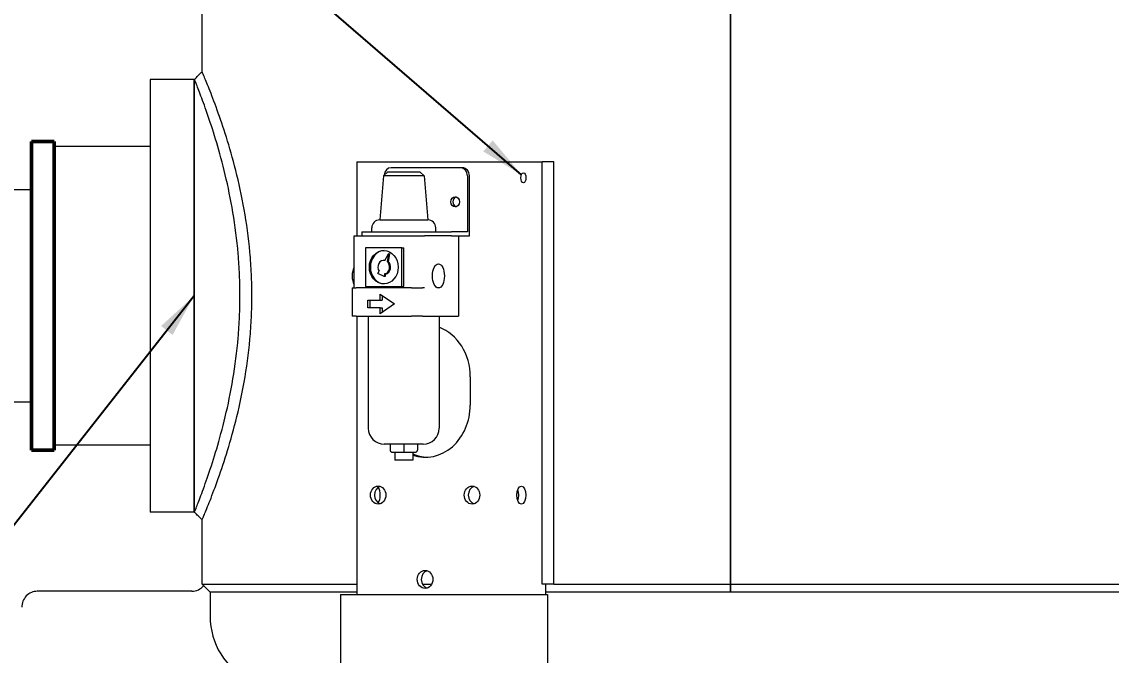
# Model space of a CAD drawing. Header units: inches. Extents: x 17 to 469, y 7 to 301.
# Drawn here: x 340.06 to 374.08, y 61.84 to 81.6 of the extents above; entities that cross this region are included whole.
import ezdxf

# ---------------------------------------------------------------- set-up
doc = ezdxf.new("R2010")
doc.units = ezdxf.units.IN
doc.header["$LTSCALE"] = 14
doc.header["$MEASUREMENT"] = 0
for name, color, linetype, lineweight in [('Dimension (ANSI)', 7, 'Continuous', 25), ('Symbol (ANSI)', 7, 'Continuous', 25), ('Visible (ANSI)', 7, 'Continuous', 50)]:
    doc.layers.add(name, color=color, linetype=linetype, lineweight=lineweight)
doc.styles.add('MEMCOR Medium', font='arial.ttf')
doc.dimstyles.new('Default (ANSI)', dxfattribs={"dimscale": 14, "dimtxt": 0.15, "dimasz": 0.098425, "dimexe": 0.125, "dimexo": 0.0625, "dimgap": 0.031496, "dimtad": 0, "dimtih": 1, "dimtoh": 1, "dimdec": 4, "dimrnd": 1e-08, "dimzin": 3, "dimdsep": 46, "dimlunit": 5, "dimtxsty": 'MEMCOR Medium', "dimcen": 0.09, "dimdle": 0.393701, "dimclrd": 256, "dimclre": 256, "dimclrt": 256, "dimadec": 0, "dimazin": 1, "dimtfac": 0.8, "dimtofl": 0, "dimtmove": 0, "dimatfit": 3, "dimfxl": 1, "dimfrac": 1, "dimtolj": 1, "dimtzin": 4, "dimlwd": -1, "dimlwe": -1, "dimarcsym": 0})
doc.dimstyles.new('Default (ANSI)$7', dxfattribs={"dimscale": 14, "dimtxt": 0.15, "dimasz": 0.098425, "dimexe": 0.125, "dimexo": 0.0625, "dimgap": 0.031496, "dimtad": 0, "dimtih": 1, "dimtoh": 1, "dimdec": 4, "dimrnd": 1e-08, "dimzin": 3, "dimdsep": 46, "dimlunit": 5, "dimtxsty": 'MEMCOR Medium', "dimcen": 0.09, "dimdle": 0.393701, "dimclrd": 256, "dimclre": 256, "dimclrt": 256, "dimadec": 0, "dimazin": 1, "dimtfac": 0.8, "dimtofl": 0, "dimtmove": 0, "dimatfit": 3, "dimfxl": 1, "dimfrac": 1, "dimtolj": 1, "dimtzin": 4, "dimlwd": -1, "dimlwe": -1, "dimarcsym": 0})

# ---------------------------------------------------------------- blocks, each defined once
blk = doc.blocks.new('*D18')
at = {"layer": 'Defpoints', "color": 0, "transparency": 16777216}
for p in [(361.768, 145.309), (291.816, 55.585), (348.261, 55.585)]:
    blk.add_point(p, dxfattribs=at)
at = {"layer": 'Dimension (ANSI)', "transparency": 16777216}
for p, q in [((360.893, 145.309), (290.066, 145.309)), ((291.816, 143.931), (291.816, 98.644)), ((291.816, 56.963), (291.816, 84.303)), ((347.386, 55.585), (290.066, 55.585))]:
    blk.add_line(p, q, dxfattribs=at)
for points in [[(291.586, 143.931), (292.046, 143.931), (291.816, 145.309)], [(291.586, 56.963), (292.046, 56.963), (291.816, 55.585)]]:
    blk.add_solid(points, dxfattribs=at)
at = {"layer": 'Dimension (ANSI)', "transparency": 16777216, "char_height": 2.1, "attachment_point": 5, "style": 'MEMCOR Medium'}
for s, insert in [('\\A1; \\fArial|b0|i0;89{\\H0.8x;\\S3#4;} in', (291.816, 93.63)), ('\\A1;[2279.0 mm]{\\P\\fArial|b0|i0;SHIPPING HEIGHT\\P\\fArial|b0|i0;REF.}', (291.816, 86.46))]:
    blk.add_mtext(s, dxfattribs=dict(at, insert=insert))

msp = doc.modelspace()

# ---------------------------------------------------------------- linework, layer by layer
at = {"layer": 'Visible (ANSI)', "linetype": 'Continuous', "lineweight": 18}
for p, q in [((345.68739, 80.04422), (345.68739, 99.88243)), ((362.18627, 93.05389), (362.18627, 64.05389)), ((362.18627, 64.05389), (362.18627, 93.05389)), ((362.18914, 93.05389), (362.18914, 64.05389)), ((362.18915, 64.05389), (362.18915, 93.05389)), ((344.06271, 79.80389), (344.06271, 66.30389)), ((345.43771, 79.80389), (344.06271, 79.80389)), ((345.43771, 66.30389), (345.43771, 79.80389)), ((345.43771, 79.80389), (345.44664, 79.80389)), ((345.43771, 79.80389), (345.43771, 66.30389)), ((344.06271, 77.71014), (341.06271, 77.71014)), ((350.52075, 77.23489), (350.86575, 77.23489)), ((350.52075, 77.23489), (350.52075, 74.92239)), ((350.86575, 77.23489), (354.43378, 77.23489)), ((354.43378, 77.23489), (355.37633, 77.23489)), ((355.37633, 77.23489), (356.30951, 77.23489)), ((356.66947, 77.23489), (356.30951, 77.23489)), ((356.30951, 64.05389), (356.30951, 77.23489)), ((356.66947, 64.05389), (356.66947, 77.23489)), ((351.4842, 76.92239), (351.34882, 76.79782)), ((351.4842, 76.92239), (352.4842, 76.92239)), ((353.75423, 77.04739), (351.58917, 77.04739)), ((352.4842, 76.92239), (352.61958, 76.79782)), ((353.81673, 77.04739), (353.75423, 77.04739)), ((351.34882, 76.79782), (351.2342, 75.42239)), ((352.61958, 76.79782), (351.34882, 76.79782)), ((352.61958, 76.79782), (352.7342, 75.42239)), ((353.97074, 76.79739), (353.97074, 75.04739)), ((354.03324, 74.92239), (354.03324, 76.79739)), ((312.96946, 76.36639), (340.36271, 76.36639)), ((351.2342, 75.42239), (352.7342, 75.42239)), ((350.43068, 74.92239), (350.55568, 74.92239)), ((350.43068, 73.3022), (350.43068, 74.92239)), ((350.55568, 74.92239), (351.4217, 74.92239)), ((350.6717, 75.04739), (353.47074, 75.04739)), ((350.6717, 75.04739), (350.6717, 74.92239)), ((350.9842, 75.04739), (350.9842, 75.17239)), ((351.4217, 74.92239), (352.28773, 74.92239)), ((352.28773, 74.92239), (352.62923, 74.92239)), ((352.83965, 74.92239), (352.62923, 74.92239)), ((353.47074, 74.92239), (352.83965, 74.92239)), ((352.9842, 75.04739), (352.9842, 75.17239)), ((353.97074, 75.04739), (353.47074, 75.04739)), ((353.47074, 74.92239), (354.03324, 74.92239)), ((353.69173, 74.92239), (353.69173, 72.42239)), ((351.92779, 74.54619), (350.79062, 74.54619)), ((350.79062, 74.54619), (350.79062, 73.3444)), ((351.92779, 74.54619), (351.99029, 74.54619)), ((351.92779, 73.3444), (351.92779, 74.54619)), ((351.99029, 73.3444), (351.99029, 74.54619)), ((351.39478, 74.15401), (351.51004, 74.36578)), ((351.51004, 74.36578), (351.46185, 74.12193)), ((351.54129, 74.36578), (351.4931, 74.12193)), ((351.54129, 74.36578), (351.51004, 74.36578)), ((351.39045, 74.15802), (351.3592, 74.15802)), ((351.4931, 74.12193), (351.46185, 74.12193)), ((351.17579, 73.75165), (351.21177, 73.81775)), ((351.37031, 73.65862), (351.17579, 73.75165)), ((351.38535, 73.73473), (351.37031, 73.65862)), ((351.40156, 73.65862), (351.37031, 73.65862)), ((351.4166, 73.73473), (351.38535, 73.73473)), ((351.4166, 73.73473), (351.40156, 73.65862)), ((350.36818, 73.3022), (350.49318, 73.3022)), ((350.36818, 73.3022), (350.36818, 72.42239)), ((352.22523, 73.3022), (350.49318, 73.3022)), ((350.79062, 73.3444), (351.92779, 73.3444)), ((351.92779, 73.3444), (351.99029, 73.3444)), ((352.22523, 73.3022), (352.56673, 73.3022)), ((352.62923, 73.3022), (352.56673, 73.3022)), ((350.86335, 72.6778), (350.86335, 72.91697)), ((350.86335, 72.91697), (351.25018, 72.91697)), ((350.92585, 72.91697), (350.92585, 72.6778)), ((351.25018, 72.91697), (351.25018, 73.10478)), ((351.25018, 73.10478), (351.68977, 72.79739)), ((351.25018, 72.91697), (351.31268, 72.91697)), ((351.31268, 73.06108), (351.31268, 72.91697)), ((351.25018, 72.6778), (350.86335, 72.6778)), ((351.68977, 72.79739), (351.25018, 72.49)), ((351.25018, 72.49), (351.25018, 72.6778)), ((351.25018, 72.6778), (351.31268, 72.6778)), ((351.31268, 72.6778), (351.31268, 72.5337)), ((350.49318, 72.42239), (350.36818, 72.42239)), ((350.49318, 72.42239), (352.22523, 72.42239)), ((350.52075, 72.42239), (350.52075, 63.73089)), ((350.87642, 72.42239), (350.87642, 68.92239)), ((352.56673, 72.42239), (352.22523, 72.42239)), ((352.56673, 72.42239), (353.69173, 72.42239)), ((353.09198, 72.42239), (353.09198, 68.92239)), ((354.06138, 70.52489), (354.06138, 69.64489)), ((312.96946, 69.74139), (340.36271, 69.74139)), ((344.06271, 68.39764), (341.06271, 68.39764)), ((352.59198, 68.42239), (351.37642, 68.42239)), ((351.55818, 68.42239), (351.55818, 68.23489)), ((351.9842, 68.42239), (351.9842, 68.23489)), ((352.41022, 68.42239), (352.41022, 68.23489)), ((351.62068, 68.17239), (351.9842, 68.17239)), ((351.70295, 68.17239), (351.70295, 67.92239)), ((351.9842, 68.23489), (351.9842, 68.17239)), ((351.9842, 68.17239), (352.34772, 68.17239)), ((352.26545, 68.17239), (352.26545, 67.92239)), ((352.26545, 67.92239), (351.70295, 67.92239)), ((345.43771, 66.30389), (344.06271, 66.30389)), ((345.43771, 66.30389), (345.44664, 66.30389)), ((345.68739, 64.05389), (345.68739, 66.06356)), ((362.18627, 65.30389), (362.18914, 65.30389)), ((362.18627, 65.05389), (362.18914, 65.05389)), ((345.68739, 64.05389), (350.52075, 64.05389)), ((345.93771, 63.80889), (345.69271, 64.05389)), ((352.57001, 64.05389), (352.85452, 64.05389)), ((356.66947, 64.05389), (356.30951, 64.05389)), ((356.41436, 64.05389), (356.41436, 63.73089)), ((356.66947, 64.05389), (362.18627, 64.05389)), ((362.18627, 64.05389), (362.18627, 64.05389)), ((362.18629, 63.80889), (362.18627, 64.05389)), ((362.18627, 64.05389), (362.18629, 64.05389)), ((362.18629, 64.05389), (362.18629, 63.80889)), ((362.18915, 64.05389), (362.18913, 63.80889)), ((362.18913, 64.05389), (362.18915, 64.05389)), ((362.18913, 63.80889), (362.18913, 64.05389)), ((362.18914, 64.05389), (362.18915, 64.05389)), ((362.18915, 64.05389), (378.41371, 64.05389)), ((345.36788, 63.83489), (340.53825, 63.83489)), ((345.93771, 63.80889), (345.93771, 63.05389)), ((350.52075, 63.80889), (345.93771, 63.80889)), ((350.01322, 63.73089), (350.35822, 63.73089)), ((350.01322, 63.73089), (350.01322, 42.83089)), ((350.35822, 63.73089), (354.6913, 63.73089)), ((354.6913, 63.73089), (355.63386, 63.73089)), ((355.63386, 63.73089), (356.47722, 63.73089)), ((362.18629, 63.80889), (356.41436, 63.80889)), ((356.47722, 63.73089), (356.47722, 59.58607)), ((378.43771, 63.80889), (362.18913, 63.80889))]:
    msp.add_line(p, q, dxfattribs=at)
at = {"layer": 'Visible (ANSI)'}
for p, q in [((340.36271, 77.86639), (340.36271, 68.24139)), ((341.06271, 77.86639), (340.36271, 77.86639)), ((341.06271, 77.86639), (341.06271, 68.24139)), ((341.06271, 68.24139), (340.36271, 68.24139))]:
    msp.add_line(p, q, dxfattribs=at)
at = {"layer": 'Visible (ANSI)', "linetype": 'Continuous', "lineweight": 18}
for centre, radius, start, end in [((351.2342, 75.17239), 0.25, 90, 180), ((352.7342, 75.17239), 0.25, 0, 90), ((351.37642, 68.92239), 0.5, 180, 270), ((352.59198, 68.92239), 0.5, 270, 0), ((351.62068, 68.23489), 0.0625, 180, 270), ((352.34772, 68.23489), 0.0625, 270, 0), ((348.1952, 63.05389), 2.25749, 180, 242.74301)]:
    msp.add_arc(centre, radius, start, end, dxfattribs=at)
for centre, major_axis, ratio, start_param, end_param in [((351.58917, 76.79739), (0, 0.25), 0.8660254, 0, 1.47773338), ((353.75423, 76.79739), (0, 0.25), 0.8660254, 4.71238898, 6.28318531), ((353.81673, 76.79739), (0, 0.25), 0.8660254, 4.71238898, 6.28318531), ((353.65435, 75.98489), (0, 0.15625), 0.8660254, 0.2330438, 2.90854885), ((351.39045, 73.9453), (0, 0.52038), 0.8660254, 0.03467795, 3.1069147), ((351.3592, 73.9453), (0, 0.21272), 0.8660254, 6.08882372, 8.49698338), ((350.56132, 73.67239), (0, -0.375), 0.5, 3.91249984, 5.51227812), ((351.3592, 73.9453), (0, -0.21272), 0.8660254, 0.14239642, 2.55055608), ((351.39045, 73.9453), (0, 0.21272), 0.8660254, 6.24822098, 6.28318531), ((351.39045, 73.9453), (0, -0.21272), 0.8660254, 0.14239642, 2.55055608), ((352.64976, 70.52489), (0, 1.63), 0.8660254, 4.71238898, 5.96455395), ((352.64976, 69.64489), (0, -1.63), 0.8660254, 6.00745575, 7.85398163), ((352.77476, 69.64489), (0, -1.63), 0.8660254, 5.91406014, 6.2388955), ((351.30945, 66.83489), (0, 0.28), 0.8660254, 0.2606883, 2.88090435), ((351.1097, 66.83489), (0, -0.28), 0.5, 0.54947076, 2.5921219), ((354.24008, 66.83489), (0, 0.28), 0.8660254, 0.2606883, 2.88090435), ((355.43983, 66.83489), (0, 0.28), 0.5, 4.02552272, 5.39925524), ((352.77476, 64.20389), (0, 0.28), 0.8660254, 0.2606883, 2.88090435), ((345.36788, 64.33489), (0, -0.5), 0.96592583, 0, 0.86582087), ((340.53825, 63.33489), (0, 0.5), 0.96592583, 0, 1.57079633)]:
    msp.add_ellipse(centre, major_axis=major_axis, ratio=ratio, start_param=start_param, end_param=end_param, dxfattribs=at)
for centre, major_axis, ratio in [((355.71986, 76.73489), (0, -0.155), 0.5), ((353.59185, 75.98489), (0, -0.15625), 0.8660254), ((351.3592, 73.9453), (0, 0.52038), 0.8660254), ((353.06673, 73.67239), (0, 0.375), 0.5), ((351.18445, 66.83489), (0, -0.28), 0.8660254), ((354.11508, 66.83489), (0, -0.28), 0.8660254), ((355.65633, 66.83489), (0, 0.28), 0.5), ((352.64976, 64.20389), (0, -0.28), 0.8660254)]:
    msp.add_ellipse(centre, major_axis=major_axis, ratio=ratio, dxfattribs=at)
for points in [[(345.44664, 79.80389), (345.52688, 79.88401), (345.60715, 79.9641), (345.68739, 80.04422)], [(345.68739, 66.06356), (345.60715, 66.14368), (345.52688, 66.22377), (345.44664, 66.30389)]]:
    msp.add_open_spline(points, degree=3, dxfattribs=at)
for points, knots in [([(345.68739, 66.06356), (345.68739, 66.06356), (345.70582, 66.10669), (345.78074, 66.28636), (345.83719, 66.42285), (345.97927, 66.78134), (346.06491, 67.00364), (346.24973, 67.51493), (346.34875, 67.80397), (346.54167, 68.41839), (346.64262, 68.76571), (346.83434, 69.52337), (346.92493, 69.93372), (347.07713, 70.79278), (347.13868, 71.24228), (347.20028, 71.92319), (347.21577, 72.15126), (347.23627, 72.60527), (347.24128, 72.83122), (347.24128, 73.27655), (347.23627, 73.5025), (347.21577, 73.95652), (347.20028, 74.18459), (347.13868, 74.8655), (347.07713, 75.315), (346.92493, 76.17406), (346.83434, 76.5844), (346.64262, 77.34206), (346.54167, 77.68939), (346.34875, 78.30381), (346.24973, 78.59285), (346.06491, 79.10414), (345.97927, 79.32643), (345.83719, 79.68493), (345.78074, 79.82141), (345.70582, 80.00109), (345.68739, 80.04422), (345.68739, 80.04422)], [27.12973439, 27.12973439, 27.12973439, 27.12973439, 30.51874618, 30.51874618, 33.90775797, 33.90775797, 37.29676976, 37.29676976, 40.68578155, 40.68578155, 44.07920335, 44.07920335, 47.47262516, 47.47262516, 50.86604697, 50.86604697, 52.56275787, 52.56275787, 54.25946877, 54.25946877, 55.95617968, 55.95617968, 57.65289058, 57.65289058, 61.04631238, 61.04631238, 64.43973419, 64.43973419, 67.833156, 67.833156, 71.22216779, 71.22216779, 74.61117958, 74.61117958, 78.00019137, 78.00019137, 81.38920316, 81.38920316, 81.38920316, 81.38920316]), ([(345.44664, 66.30389), (345.44664, 66.30389), (345.46353, 66.34543), (345.53226, 66.51866), (345.58406, 66.6503), (345.7144, 66.99629), (345.79297, 67.21091), (345.96243, 67.70482), (346.05318, 67.98413), (346.22983, 68.57802), (346.32216, 68.9137), (346.49729, 69.64587), (346.57993, 70.04237), (346.71859, 70.87213), (346.77457, 71.30615), (346.83054, 71.9633), (346.8446, 72.18335), (346.86321, 72.62131), (346.86776, 72.83921), (346.86776, 73.26856), (346.86321, 73.48647), (346.8446, 73.92442), (346.83054, 74.14448), (346.77457, 74.80162), (346.71859, 75.23564), (346.57993, 76.06541), (346.49729, 76.4619), (346.32216, 77.19408), (346.22983, 77.52976), (346.05318, 78.12365), (345.96243, 78.40296), (345.79297, 78.89686), (345.7144, 79.11149), (345.58406, 79.45748), (345.53226, 79.58912), (345.46353, 79.76235), (345.44664, 79.80389), (345.44664, 79.80389)], [-78.47883078, -78.47883078, -78.47883078, -78.47883078, -75.21059259, -75.21059259, -71.94235441, -71.94235441, -68.67411622, -68.67411622, -65.40587804, -65.40587804, -62.13421366, -62.13421366, -58.86254928, -58.86254928, -55.5908849, -55.5908849, -53.95505271, -53.95505271, -52.31922052, -52.31922052, -50.68338833, -50.68338833, -49.04755614, -49.04755614, -45.77589176, -45.77589176, -42.50422738, -42.50422738, -39.232563, -39.232563, -35.96432482, -35.96432482, -32.69608663, -32.69608663, -29.42784845, -29.42784845, -26.15961026, -26.15961026, -26.15961026, -26.15961026])]:
    msp.add_open_spline(points, degree=3, knots=knots, dxfattribs=at)

# ---------------------------------------------------------------- dimensions: what is measured, and where the dimension line sits
at = {"layer": 'Dimension (ANSI)'}
dim = msp.add_linear_dim(base=(291.81609, 55.58489), p1=(361.76771, 145.30889), p2=(348.26076, 55.58489), angle=90, text=' \\fArial|b0|i0;<> in\\X[2279.0 mm]{\\P\\fArial|b0|i0;SHIPPING HEIGHT\\P\\fArial|b0|i0;REF.}', dimstyle='Default (ANSI)', override={"dimgap": 0.031496, "dimdec": 4, "dimpost": '', "dimtol": 0, "dimlim": 0, "dimtp": 0, "dimtm": 0, "dimtdec": 2, "dimatfit": 1}, dxfattribs=at)
dim.commit()
dim.dimension.update_dxf_attribs({"geometry": '*D18', "text_midpoint": (291.81609, 91.4733), "dimtype": 160})

# ---------------------------------------------------------------- leaders
at = {"layer": 'Symbol (ANSI)', "annotation_type": 0, "has_hookline": 1, "hookline_direction": 1}
for points, text_width in [([(355.65805, 76.82838), (338.63808, 91.50719), (337.26013, 91.50719)], 19.33404), ([(345.43771, 73.05389), (337.97301, 63.56663), (336.59505, 63.56663)], 40.54461)]:
    msp.add_leader(points, dimstyle='Default (ANSI)$7', override={"dimtad": 0}, dxfattribs=dict(at, text_width=text_width))

doc.saveas('drawing.dxf')
